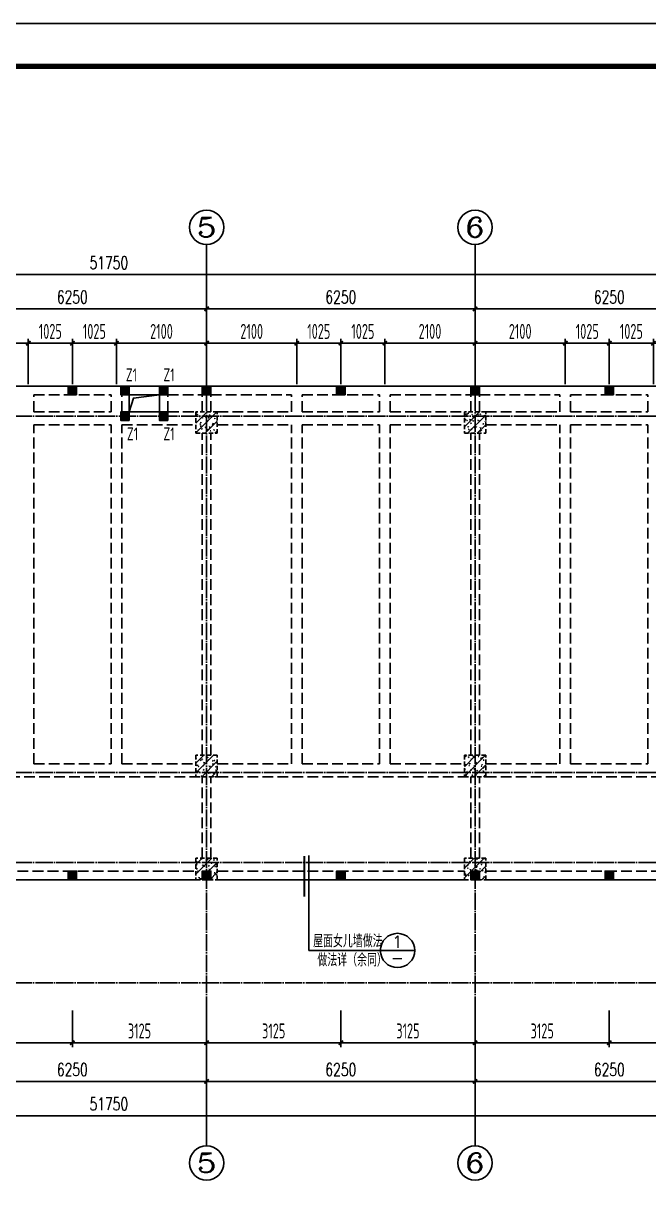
# Model space of a CAD drawing. Extents: x 139600 to 234074, y -135459 to 284050.
# Drawn here: x 173988 to 188538, y 256717 to 284050 of the extents above; entities that cross this region are included whole.
import ezdxf
from ezdxf.enums import TextEntityAlignment as Align

# ---------------------------------------------------------------- set-up
doc = ezdxf.new("R2010")
doc.units = 0
doc.header["$LTSCALE"] = 100
for name, pattern in [('DASHED', [0.75, 0.5, -0.25]), ('DASHEDX2', [1.5, 1, -0.5]), ('DOTE', [2.42, 2, -0.2, 0.02, -0.2]), ('HIDDEN', [7, 5, -2])]:
    doc.linetypes.add(name, pattern=pattern)
doc.layers.get('0').update_dxf_attribs({"linetype": 'CONTINUOUS'})
doc.layers.get('Defpoints').update_dxf_attribs({"linetype": 'CONTINUOUS'})
for name, color, linetype in [('AXIS', 3, 'CONTINUOUS'), ('AXIS_TEXT', 7, 'CONTINUOUS'), ('BEAM', 4, 'DASHED'), ('BEAM_CON', 4, 'CONTINUOUS'), ('B挑板&檐线', 6, 'CONTINUOUS'), ('B板细部尺寸标注', 9, 'CONTINUOUS'), ('COLU', 7, 'CONTINUOUS'), ('DOTE', 8, 'DOTE'), ('D大样&索引', 7, 'CONTINUOUS'), ('D洞口边线', 6, 'CONTINUOUS'), ('GZ', 2, 'CONTINUOUS'), ('图框', 7, 'CONTINUOUS')]:
    doc.layers.add(name, color=color, linetype=linetype)
doc.styles.add('_TCH_AXIS', font='COMPLEX', dxfattribs={"bigfont": 'GBCBIG'})
doc.styles.add('_TCH_DIM', font='tssdeng.shx', dxfattribs={"width": 0.7, "bigfont": '1.shx'})
doc.styles.add('_TCH_DIM_T3', font='simplex_.ttf', dxfattribs={"width": 0.705882, "bigfont": 'GBCBIG'})
doc.styles.add('COMP', font='COMPLEX', dxfattribs={"bigfont": 'hztxt'})
doc.styles.add('COMPLEX', font='COMPLEX')
doc.styles.add('TSSD_Dimension', font='tssdeng.shx', dxfattribs={"width": 0.62, "bigfont": '1.shx'})
doc.styles.add('TSSD_Rein', font='Tssdeng.shx', dxfattribs={"width": 0.7, "bigfont": '1.shx'})
doc.dimstyles.new('_TCH_ARCH&&100', dxfattribs={"dimtxt": 297.5, "dimasz": 100, "dimexe": 250, "dimexo": 300, "dimgap": 126.25, "dimtad": 1, "dimdec": 0, "dimzin": 0, "dimdsep": 46, "dimtxsty": '_TCH_DIM_T3', "dimblk": 'ARCHTICK', "dimcen": 0.09, "dimclrt": 7, "dimazin": 2, "dimtfac": 1, "dimtdec": 0, "dimtix": 1, "dimtmove": 2, "dimatfit": 3, "dimfxl": 1, "dimtolj": 1, "dimtzin": 0, "dimarcsym": 0})
doc.dimstyles.new('TSSD_100_100', dxfattribs={"dimtxt": 350, "dimasz": 100, "dimexe": 100, "dimexo": 250, "dimgap": 100, "dimtad": 1, "dimdec": 0, "dimzin": 0, "dimdsep": 46, "dimtxsty": 'TSSD_Dimension', "dimblk": 'ARCHTICK', "dimblk1": 'ARCHTICK', "dimblk2": 'ARCHTICK', "dimcen": 0, "dimdle": 100, "dimclrt": 7, "dimadec": 0, "dimazin": 0, "dimtfac": 1, "dimtdec": 0, "dimtix": 1, "dimtmove": 2, "dimatfit": 3, "dimfxl": 1, "dimtolj": 1, "dimtzin": 0, "dimarcsym": 0})
doc.dimstyles.new('TSSD_100_100$0', dxfattribs={"dimtxt": 350, "dimasz": 150, "dimexe": 100, "dimexo": 50, "dimgap": 100, "dimtad": 1, "dimdec": 0, "dimzin": 0, "dimdsep": 46, "dimtxsty": 'TSSD_Rein', "dimblk": 'OBLIQUE', "dimcen": 0, "dimdle": 100, "dimclrt": 7, "dimadec": 0, "dimazin": 0, "dimtfac": 1, "dimtdec": 0, "dimtix": 1, "dimtmove": 2, "dimatfit": 3, "dimfxl": 250, "dimtolj": 1, "dimtzin": 0, "dimarcsym": 0})
pattern_1 = [(50, (87225, -100), (143.452037, -12.550427), [15, -165]), (355, (87225, -100), (-27.75027, 150.43843), [12, -132]), (100.4514, (87236.95, -101.05), (115.701876, 137.88791), [12.74804, -140.22842]), (46.1842, (87225, -60), (213.44821, -33.1038), [22.5, -247.5]), (96.6356, (87242.79, -62.76), (186.93254, 194.82357), [19.12206, -210.3426]), (351.1842, (87225, -60), (186.93239, 194.82372), [18, -198]), (21, (87245, -70), (119.38141, -80.52378), [15, -165]), (326, (87245, -70), (48.66307, 145.03001), [12, -132]), (71.4514, (87254.95, -76.71), (168.044526, 64.5061), [12.74804, -140.22842]), (45, (87225, -100), (-113.137085, 113.137085), [])]
pattern_2 = [(50, (87225, 0), (143.452037, -12.550427), [15, -165]), (355, (87225, 0), (-27.75027, 150.43843), [12, -132]), (100.4514, (87236.95, -1.05), (115.701876, 137.88791), [12.74804, -140.22842]), (46.1842, (87225, 40), (213.44821, -33.1038), [22.5, -247.5]), (96.6356, (87242.79, 37.24), (186.93254, 194.82357), [19.12206, -210.3426]), (351.1842, (87225, 40), (186.93239, 194.82372), [18, -198]), (21, (87245, 30), (119.38141, -80.52378), [15, -165]), (326, (87245, 30), (48.66307, 145.03001), [12, -132]), (71.4514, (87254.95, 23.29), (168.044526, 64.5061), [12.74804, -140.22842]), (45, (87225, 0), (-113.137085, 113.137085), [])]

# ---------------------------------------------------------------- blocks, each defined once
blk = doc.blocks.new('_AXISO')
blk.add_circle((0, 0), 0.5)
at = {"layer": 'AXIS_TEXT', "style": 'COMPLEX', "width": 1.041667}
blk.add_attdef('A', text='', height=0.56, dxfattribs=at).set_placement((-0.25, -0.28), (0.25, -0.28), align=Align.FIT)
blk = doc.blocks.new('_ArchTick')
at = {"color": 0, "linetype": 'ByBlock', "const_width": 0.4}
blk.add_lwpolyline([(-0.5, -0.5), (0.5, 0.5)], dxfattribs=at)
blk = doc.blocks.new('*D412')
at = {"layer": 'AXIS', "color": 0, "lineweight": -2}
for p, q in [((172000, 276200), (172000, 277650)), ((178250, 276200), (178250, 277650)), ((172000, 277400), (178250, 277400))]:
    blk.add_line(p, q, dxfattribs=at)
at = {"layer": 'Defpoints', "color": 0}
for p in [(178250, 277400), (172000, 275900), (178250, 275900)]:
    blk.add_point(p, dxfattribs=at)
at = {"layer": 'AXIS', "color": 0, "lineweight": -2, "xscale": 100, "yscale": 100, "zscale": 100, "rotation": 180}
blk.add_blockref('_ArchTick', (172000, 277400), dxfattribs=at)
at = {"layer": 'AXIS', "color": 0, "lineweight": -2, "xscale": 100, "yscale": 100, "zscale": 100}
blk.add_blockref('_ArchTick', (178250, 277400), dxfattribs=at)
at = {"layer": 'AXIS', "color": 7, "insert": (175125, 277675), "char_height": 297.5, "attachment_point": 5, "style": '_TCH_DIM_T3'}
blk.add_mtext('\\A1;6250', dxfattribs=at)
blk = doc.blocks.new('*D413')
at = {"layer": 'AXIS', "color": 0, "lineweight": -2}
for p, q in [((178250, 276200), (178250, 277650)), ((184500, 276200), (184500, 277650)), ((178250, 277400), (184500, 277400))]:
    blk.add_line(p, q, dxfattribs=at)
at = {"layer": 'Defpoints', "color": 0}
for p in [(184500, 277400), (178250, 275900), (184500, 275900)]:
    blk.add_point(p, dxfattribs=at)
at = {"layer": 'AXIS', "color": 0, "lineweight": -2, "xscale": 100, "yscale": 100, "zscale": 100, "rotation": 180}
blk.add_blockref('_ArchTick', (178250, 277400), dxfattribs=at)
at = {"layer": 'AXIS', "color": 0, "lineweight": -2, "xscale": 100, "yscale": 100, "zscale": 100}
blk.add_blockref('_ArchTick', (184500, 277400), dxfattribs=at)
at = {"layer": 'AXIS', "color": 7, "insert": (181375, 277675), "char_height": 297.5, "attachment_point": 5, "style": '_TCH_DIM_T3'}
blk.add_mtext('\\A1;6250', dxfattribs=at)
blk = doc.blocks.new('*D414')
at = {"layer": 'AXIS', "color": 0, "lineweight": -2}
for p, q in [((184500, 276200), (184500, 277650)), ((190750, 276200), (190750, 277650)), ((184500, 277400), (190750, 277400))]:
    blk.add_line(p, q, dxfattribs=at)
at = {"layer": 'Defpoints', "color": 0}
for p in [(190750, 277400), (184500, 275900), (190750, 275900)]:
    blk.add_point(p, dxfattribs=at)
at = {"layer": 'AXIS', "color": 0, "lineweight": -2, "xscale": 100, "yscale": 100, "zscale": 100, "rotation": 180}
blk.add_blockref('_ArchTick', (184500, 277400), dxfattribs=at)
at = {"layer": 'AXIS', "color": 0, "lineweight": -2, "xscale": 100, "yscale": 100, "zscale": 100}
blk.add_blockref('_ArchTick', (190750, 277400), dxfattribs=at)
at = {"layer": 'AXIS', "color": 7, "insert": (187625, 277675), "char_height": 297.5, "attachment_point": 5, "style": '_TCH_DIM_T3'}
blk.add_mtext('\\A1;6250', dxfattribs=at)
blk = doc.blocks.new('*D418')
at = {"layer": 'AXIS', "color": 0, "lineweight": -2}
for p, q in [((172000, 260100), (172000, 259150)), ((178250, 260100), (178250, 259150)), ((172000, 259400), (178250, 259400))]:
    blk.add_line(p, q, dxfattribs=at)
at = {"layer": 'Defpoints', "color": 0}
for p in [(172000, 260400), (178250, 260400), (178250, 259400)]:
    blk.add_point(p, dxfattribs=at)
at = {"layer": 'AXIS', "color": 0, "lineweight": -2, "xscale": 100, "yscale": 100, "zscale": 100, "rotation": 180}
blk.add_blockref('_ArchTick', (172000, 259400), dxfattribs=at)
at = {"layer": 'AXIS', "color": 0, "lineweight": -2, "xscale": 100, "yscale": 100, "zscale": 100}
blk.add_blockref('_ArchTick', (178250, 259400), dxfattribs=at)
at = {"layer": 'AXIS', "color": 7, "insert": (175125, 259675), "char_height": 297.5, "attachment_point": 5, "style": '_TCH_DIM_T3'}
blk.add_mtext('\\A1;6250', dxfattribs=at)
blk = doc.blocks.new('*D419')
at = {"layer": 'AXIS', "color": 0, "lineweight": -2}
for p, q in [((178250, 260100), (178250, 259150)), ((184500, 260100), (184500, 259150)), ((178250, 259400), (184500, 259400))]:
    blk.add_line(p, q, dxfattribs=at)
at = {"layer": 'Defpoints', "color": 0}
for p in [(178250, 260400), (184500, 260400), (184500, 259400)]:
    blk.add_point(p, dxfattribs=at)
at = {"layer": 'AXIS', "color": 0, "lineweight": -2, "xscale": 100, "yscale": 100, "zscale": 100, "rotation": 180}
blk.add_blockref('_ArchTick', (178250, 259400), dxfattribs=at)
at = {"layer": 'AXIS', "color": 0, "lineweight": -2, "xscale": 100, "yscale": 100, "zscale": 100}
blk.add_blockref('_ArchTick', (184500, 259400), dxfattribs=at)
at = {"layer": 'AXIS', "color": 7, "insert": (181375, 259675), "char_height": 297.5, "attachment_point": 5, "style": '_TCH_DIM_T3'}
blk.add_mtext('\\A1;6250', dxfattribs=at)
blk = doc.blocks.new('*D420')
at = {"layer": 'AXIS', "color": 0, "lineweight": -2}
for p, q in [((184500, 260100), (184500, 259150)), ((190750, 260100), (190750, 259150)), ((184500, 259400), (190750, 259400))]:
    blk.add_line(p, q, dxfattribs=at)
at = {"layer": 'Defpoints', "color": 0}
for p in [(184500, 260400), (190750, 260400), (190750, 259400)]:
    blk.add_point(p, dxfattribs=at)
at = {"layer": 'AXIS', "color": 0, "lineweight": -2, "xscale": 100, "yscale": 100, "zscale": 100, "rotation": 180}
blk.add_blockref('_ArchTick', (184500, 259400), dxfattribs=at)
at = {"layer": 'AXIS', "color": 0, "lineweight": -2, "xscale": 100, "yscale": 100, "zscale": 100}
blk.add_blockref('_ArchTick', (190750, 259400), dxfattribs=at)
at = {"layer": 'AXIS', "color": 7, "insert": (187625, 259675), "char_height": 297.5, "attachment_point": 5, "style": '_TCH_DIM_T3'}
blk.add_mtext('\\A1;6250', dxfattribs=at)
blk = doc.blocks.new('*D422')
at = {"layer": 'AXIS', "color": 0, "lineweight": -2}
for p, q in [((150100, 276200), (150100, 278450)), ((201850, 276200), (201850, 278450)), ((150100, 278200), (201850, 278200))]:
    blk.add_line(p, q, dxfattribs=at)
at = {"layer": 'Defpoints', "color": 0}
for p in [(201850, 278200), (150100, 275900), (201850, 275900)]:
    blk.add_point(p, dxfattribs=at)
at = {"layer": 'AXIS', "color": 0, "lineweight": -2, "xscale": 100, "yscale": 100, "zscale": 100, "rotation": 180}
blk.add_blockref('_ArchTick', (150100, 278200), dxfattribs=at)
at = {"layer": 'AXIS', "color": 0, "lineweight": -2, "xscale": 100, "yscale": 100, "zscale": 100}
blk.add_blockref('_ArchTick', (201850, 278200), dxfattribs=at)
at = {"layer": 'AXIS', "color": 7, "insert": (175975, 278475), "char_height": 297.5, "attachment_point": 5, "style": '_TCH_DIM_T3'}
blk.add_mtext('\\A1;51750', dxfattribs=at)
blk = doc.blocks.new('*D427')
at = {"layer": 'AXIS', "color": 0, "lineweight": -2}
for p, q in [((150100, 260100), (150100, 258350)), ((201850, 260100), (201850, 258350)), ((150100, 258600), (201850, 258600))]:
    blk.add_line(p, q, dxfattribs=at)
at = {"layer": 'Defpoints', "color": 0}
for p in [(150100, 260400), (201850, 260400), (201850, 258600)]:
    blk.add_point(p, dxfattribs=at)
at = {"layer": 'AXIS', "color": 0, "lineweight": -2, "xscale": 100, "yscale": 100, "zscale": 100, "rotation": 180}
blk.add_blockref('_ArchTick', (150100, 258600), dxfattribs=at)
at = {"layer": 'AXIS', "color": 0, "lineweight": -2, "xscale": 100, "yscale": 100, "zscale": 100}
blk.add_blockref('_ArchTick', (201850, 258600), dxfattribs=at)
at = {"layer": 'AXIS', "color": 7, "insert": (175975, 258875), "char_height": 297.5, "attachment_point": 5, "style": '_TCH_DIM_T3'}
blk.add_mtext('\\A1;51750', dxfattribs=at)
blk = doc.blocks.new('*D444')
at = {"layer": 'B板细部尺寸标注', "color": 0, "lineweight": -2}
for p, q in [((184500, 275645), (184500, 276700)), ((186600, 275645), (186600, 276700)), ((184400, 276600), (186700, 276600))]:
    blk.add_line(p, q, dxfattribs=at)
at = {"layer": 'Defpoints', "color": 0}
for p in [(186600, 276600), (184500, 275395), (186600, 275395)]:
    blk.add_point(p, dxfattribs=at)
at = {"layer": 'B板细部尺寸标注', "color": 0, "lineweight": -2, "xscale": 100, "yscale": 100, "zscale": 100, "rotation": 180}
blk.add_blockref('_ArchTick', (184500, 276600), dxfattribs=at)
at = {"layer": 'B板细部尺寸标注', "color": 0, "lineweight": -2, "xscale": 100, "yscale": 100, "zscale": 100}
blk.add_blockref('_ArchTick', (186600, 276600), dxfattribs=at)
at = {"layer": 'B板细部尺寸标注', "color": 7, "insert": (185550, 276875), "char_height": 350, "attachment_point": 5, "style": 'TSSD_Dimension'}
blk.add_mtext('\\A1;2100', dxfattribs=at)
blk = doc.blocks.new('*D445')
at = {"layer": 'B板细部尺寸标注', "color": 0, "lineweight": -2}
for p, q in [((187625, 275645), (187625, 276700)), ((188650, 275645), (188650, 276700)), ((187525, 276600), (188750, 276600))]:
    blk.add_line(p, q, dxfattribs=at)
at = {"layer": 'Defpoints', "color": 0}
for p in [(188650, 276600), (187625, 275395), (188650, 275395)]:
    blk.add_point(p, dxfattribs=at)
at = {"layer": 'B板细部尺寸标注', "color": 0, "lineweight": -2, "xscale": 100, "yscale": 100, "zscale": 100, "rotation": 180}
blk.add_blockref('_ArchTick', (187625, 276600), dxfattribs=at)
at = {"layer": 'B板细部尺寸标注', "color": 0, "lineweight": -2, "xscale": 100, "yscale": 100, "zscale": 100}
blk.add_blockref('_ArchTick', (188650, 276600), dxfattribs=at)
at = {"layer": 'B板细部尺寸标注', "color": 7, "insert": (188138, 276875), "char_height": 350, "attachment_point": 5, "style": 'TSSD_Dimension'}
blk.add_mtext('\\A1;1025', dxfattribs=at)
blk = doc.blocks.new('*D446')
at = {"layer": 'B板细部尺寸标注', "color": 0, "lineweight": -2}
for p, q in [((182400, 275645), (182400, 276700)), ((184500, 275645), (184500, 276700)), ((182300, 276600), (184600, 276600))]:
    blk.add_line(p, q, dxfattribs=at)
at = {"layer": 'Defpoints', "color": 0}
for p in [(184500, 276600), (182400, 275395), (184500, 275395)]:
    blk.add_point(p, dxfattribs=at)
at = {"layer": 'B板细部尺寸标注', "color": 0, "lineweight": -2, "xscale": 100, "yscale": 100, "zscale": 100, "rotation": 180}
blk.add_blockref('_ArchTick', (182400, 276600), dxfattribs=at)
at = {"layer": 'B板细部尺寸标注', "color": 0, "lineweight": -2, "xscale": 100, "yscale": 100, "zscale": 100}
blk.add_blockref('_ArchTick', (184500, 276600), dxfattribs=at)
at = {"layer": 'B板细部尺寸标注', "color": 7, "insert": (183450, 276875), "char_height": 350, "attachment_point": 5, "style": 'TSSD_Dimension'}
blk.add_mtext('\\A1;2100', dxfattribs=at)
blk = doc.blocks.new('*D447')
at = {"layer": 'B板细部尺寸标注', "color": 0, "lineweight": -2}
for p, q in [((178250, 275645), (178250, 276700)), ((180350, 275645), (180350, 276700)), ((178150, 276600), (180450, 276600))]:
    blk.add_line(p, q, dxfattribs=at)
at = {"layer": 'Defpoints', "color": 0}
for p in [(180350, 276600), (178250, 275395), (180350, 275395)]:
    blk.add_point(p, dxfattribs=at)
at = {"layer": 'B板细部尺寸标注', "color": 0, "lineweight": -2, "xscale": 100, "yscale": 100, "zscale": 100, "rotation": 180}
blk.add_blockref('_ArchTick', (178250, 276600), dxfattribs=at)
at = {"layer": 'B板细部尺寸标注', "color": 0, "lineweight": -2, "xscale": 100, "yscale": 100, "zscale": 100}
blk.add_blockref('_ArchTick', (180350, 276600), dxfattribs=at)
at = {"layer": 'B板细部尺寸标注', "color": 7, "insert": (179300, 276875), "char_height": 350, "attachment_point": 5, "style": 'TSSD_Dimension'}
blk.add_mtext('\\A1;2100', dxfattribs=at)
blk = doc.blocks.new('*D448')
at = {"layer": 'B板细部尺寸标注', "color": 0, "lineweight": -2}
for p, q in [((181375, 275645), (181375, 276700)), ((182400, 275645), (182400, 276700)), ((181275, 276600), (182500, 276600))]:
    blk.add_line(p, q, dxfattribs=at)
at = {"layer": 'Defpoints', "color": 0}
for p in [(182400, 276600), (181375, 275395), (182400, 275395)]:
    blk.add_point(p, dxfattribs=at)
at = {"layer": 'B板细部尺寸标注', "color": 0, "lineweight": -2, "xscale": 100, "yscale": 100, "zscale": 100, "rotation": 180}
blk.add_blockref('_ArchTick', (181375, 276600), dxfattribs=at)
at = {"layer": 'B板细部尺寸标注', "color": 0, "lineweight": -2, "xscale": 100, "yscale": 100, "zscale": 100}
blk.add_blockref('_ArchTick', (182400, 276600), dxfattribs=at)
at = {"layer": 'B板细部尺寸标注', "color": 7, "insert": (181888, 276875), "char_height": 350, "attachment_point": 5, "style": 'TSSD_Dimension'}
blk.add_mtext('\\A1;1025', dxfattribs=at)
blk = doc.blocks.new('*D449')
at = {"layer": 'B板细部尺寸标注', "color": 0, "lineweight": -2}
for p, q in [((176150, 275645), (176150, 276700)), ((178250, 275645), (178250, 276700)), ((176050, 276600), (178350, 276600))]:
    blk.add_line(p, q, dxfattribs=at)
at = {"layer": 'Defpoints', "color": 0}
for p in [(178250, 276600), (176150, 275395), (178250, 275395)]:
    blk.add_point(p, dxfattribs=at)
at = {"layer": 'B板细部尺寸标注', "color": 0, "lineweight": -2, "xscale": 100, "yscale": 100, "zscale": 100, "rotation": 180}
blk.add_blockref('_ArchTick', (176150, 276600), dxfattribs=at)
at = {"layer": 'B板细部尺寸标注', "color": 0, "lineweight": -2, "xscale": 100, "yscale": 100, "zscale": 100}
blk.add_blockref('_ArchTick', (178250, 276600), dxfattribs=at)
at = {"layer": 'B板细部尺寸标注', "color": 7, "insert": (177200, 276875), "char_height": 350, "attachment_point": 5, "style": 'TSSD_Dimension'}
blk.add_mtext('\\A1;2100', dxfattribs=at)
blk = doc.blocks.new('*D450')
at = {"layer": 'B板细部尺寸标注', "color": 0, "lineweight": -2}
for p, q in [((172000, 275645), (172000, 276700)), ((174100, 275645), (174100, 276700)), ((171900, 276600), (174200, 276600))]:
    blk.add_line(p, q, dxfattribs=at)
at = {"layer": 'Defpoints', "color": 0}
for p in [(174100, 276600), (172000, 275395), (174100, 275395)]:
    blk.add_point(p, dxfattribs=at)
at = {"layer": 'B板细部尺寸标注', "color": 0, "lineweight": -2, "xscale": 100, "yscale": 100, "zscale": 100, "rotation": 180}
blk.add_blockref('_ArchTick', (172000, 276600), dxfattribs=at)
at = {"layer": 'B板细部尺寸标注', "color": 0, "lineweight": -2, "xscale": 100, "yscale": 100, "zscale": 100}
blk.add_blockref('_ArchTick', (174100, 276600), dxfattribs=at)
at = {"layer": 'B板细部尺寸标注', "color": 7, "insert": (173050, 276875), "char_height": 350, "attachment_point": 5, "style": 'TSSD_Dimension'}
blk.add_mtext('\\A1;2100', dxfattribs=at)
blk = doc.blocks.new('*D451')
at = {"layer": 'B板细部尺寸标注', "color": 0, "lineweight": -2}
for p, q in [((174100, 275645), (174100, 276700)), ((175125, 275645), (175125, 276700)), ((174000, 276600), (175225, 276600))]:
    blk.add_line(p, q, dxfattribs=at)
at = {"layer": 'Defpoints', "color": 0}
for p in [(175125, 276600), (174100, 275395), (175125, 275395)]:
    blk.add_point(p, dxfattribs=at)
at = {"layer": 'B板细部尺寸标注', "color": 0, "lineweight": -2, "xscale": 100, "yscale": 100, "zscale": 100, "rotation": 180}
blk.add_blockref('_ArchTick', (174100, 276600), dxfattribs=at)
at = {"layer": 'B板细部尺寸标注', "color": 0, "lineweight": -2, "xscale": 100, "yscale": 100, "zscale": 100}
blk.add_blockref('_ArchTick', (175125, 276600), dxfattribs=at)
at = {"layer": 'B板细部尺寸标注', "color": 7, "insert": (174612, 276875), "char_height": 350, "attachment_point": 5, "style": 'TSSD_Dimension'}
blk.add_mtext('\\A1;1025', dxfattribs=at)
blk = doc.blocks.new('A$C000F6301')
at = {"layer": 'D大样&索引', "color": 6}
blk.add_line((0, 0), (800, 0), dxfattribs=at)
blk.add_circle((400, 0), 400, dxfattribs=at)
blk = doc.blocks.new('A2+1_2')
at = {"layer": '图框'}
blk.add_lwpolyline([(0, 0), (89100, 0), (89100, 42000), (0, 42000)], close=True, dxfattribs=at)
at = {"layer": '图框', "const_width": 120}
blk.add_lwpolyline([(2500, 1000), (88100, 1000), (88100, 41000), (2500, 41000)], close=True, dxfattribs=at)
blk = doc.blocks.new('GZ')
at = {"layer": 'GZ'}
blk.add_hatch(color=252, dxfattribs=at).paths.add_polyline_path([(200, 0), (0, 0), (0, 200), (200, 200)])
at = {"layer": 'GZ', "color": 2}
blk.add_lwpolyline([(200, 0), (0, 0), (0, 200), (200, 200)], close=True, dxfattribs=at)
blk = doc.blocks.new('A$C4B1B14C1')
at = {"layer": 'GZ'}
for p in [(24925, 500), (28050, 500), (31175, 500), (34300, 500), (37425, 500), (24925, -10800), (28050, -10800), (31175, -10800), (34300, -10800), (37425, -10800)]:
    blk.add_blockref('GZ', p, dxfattribs=at)
blk = doc.blocks.new('*D1835')
at = {"layer": 'B板细部尺寸标注', "color": 0, "lineweight": -2}
for p, q in [((172000, 261050), (172000, 260200)), ((175125, 261050), (175125, 260200)), ((171900, 260300), (175225, 260300))]:
    blk.add_line(p, q, dxfattribs=at)
at = {"layer": 'Defpoints', "color": 0}
for p in [(172000, 261300), (175125, 261300), (175125, 260300)]:
    blk.add_point(p, dxfattribs=at)
at = {"layer": 'B板细部尺寸标注', "color": 0, "lineweight": -2, "xscale": 100, "yscale": 100, "zscale": 100, "rotation": 180}
blk.add_blockref('_ArchTick', (172000, 260300), dxfattribs=at)
at = {"layer": 'B板细部尺寸标注', "color": 0, "lineweight": -2, "xscale": 100, "yscale": 100, "zscale": 100}
blk.add_blockref('_ArchTick', (175125, 260300), dxfattribs=at)
at = {"layer": 'B板细部尺寸标注', "color": 7, "insert": (173562.5, 260575), "char_height": 350, "attachment_point": 5, "style": 'TSSD_Dimension'}
blk.add_mtext('\\A1;3125', dxfattribs=at)
blk = doc.blocks.new('*D1836')
at = {"layer": 'B板细部尺寸标注', "color": 0, "lineweight": -2}
for p, q in [((175125, 261050), (175125, 260200)), ((178250, 261050), (178250, 260200)), ((175025, 260300), (178350, 260300))]:
    blk.add_line(p, q, dxfattribs=at)
at = {"layer": 'Defpoints', "color": 0}
for p in [(175125, 261300), (178250, 261300), (178250, 260300)]:
    blk.add_point(p, dxfattribs=at)
at = {"layer": 'B板细部尺寸标注', "color": 0, "lineweight": -2, "xscale": 100, "yscale": 100, "zscale": 100, "rotation": 180}
blk.add_blockref('_ArchTick', (175125, 260300), dxfattribs=at)
at = {"layer": 'B板细部尺寸标注', "color": 0, "lineweight": -2, "xscale": 100, "yscale": 100, "zscale": 100}
blk.add_blockref('_ArchTick', (178250, 260300), dxfattribs=at)
at = {"layer": 'B板细部尺寸标注', "color": 7, "insert": (176687.5, 260575), "char_height": 350, "attachment_point": 5, "style": 'TSSD_Dimension'}
blk.add_mtext('\\A1;3125', dxfattribs=at)
blk = doc.blocks.new('*D1837')
at = {"layer": 'B板细部尺寸标注', "color": 0, "lineweight": -2}
for p, q in [((178250, 261050), (178250, 260200)), ((181375, 261050), (181375, 260200)), ((178150, 260300), (181475, 260300))]:
    blk.add_line(p, q, dxfattribs=at)
at = {"layer": 'Defpoints', "color": 0}
for p in [(178250, 261300), (181375, 261300), (181375, 260300)]:
    blk.add_point(p, dxfattribs=at)
at = {"layer": 'B板细部尺寸标注', "color": 0, "lineweight": -2, "xscale": 100, "yscale": 100, "zscale": 100, "rotation": 180}
blk.add_blockref('_ArchTick', (178250, 260300), dxfattribs=at)
at = {"layer": 'B板细部尺寸标注', "color": 0, "lineweight": -2, "xscale": 100, "yscale": 100, "zscale": 100}
blk.add_blockref('_ArchTick', (181375, 260300), dxfattribs=at)
at = {"layer": 'B板细部尺寸标注', "color": 7, "insert": (179812.5, 260575), "char_height": 350, "attachment_point": 5, "style": 'TSSD_Dimension'}
blk.add_mtext('\\A1;3125', dxfattribs=at)
blk = doc.blocks.new('*D1838')
at = {"layer": 'B板细部尺寸标注', "color": 0, "lineweight": -2}
for p, q in [((181375, 261050), (181375, 260200)), ((184500, 261050), (184500, 260200)), ((181275, 260300), (184600, 260300))]:
    blk.add_line(p, q, dxfattribs=at)
at = {"layer": 'Defpoints', "color": 0}
for p in [(181375, 261300), (184500, 261300), (184500, 260300)]:
    blk.add_point(p, dxfattribs=at)
at = {"layer": 'B板细部尺寸标注', "color": 0, "lineweight": -2, "xscale": 100, "yscale": 100, "zscale": 100, "rotation": 180}
blk.add_blockref('_ArchTick', (181375, 260300), dxfattribs=at)
at = {"layer": 'B板细部尺寸标注', "color": 0, "lineweight": -2, "xscale": 100, "yscale": 100, "zscale": 100}
blk.add_blockref('_ArchTick', (184500, 260300), dxfattribs=at)
at = {"layer": 'B板细部尺寸标注', "color": 7, "insert": (182937.5, 260575), "char_height": 350, "attachment_point": 5, "style": 'TSSD_Dimension'}
blk.add_mtext('\\A1;3125', dxfattribs=at)
blk = doc.blocks.new('*D1839')
at = {"layer": 'B板细部尺寸标注', "color": 0, "lineweight": -2}
for p, q in [((184500, 261050), (184500, 260200)), ((187625, 261050), (187625, 260200)), ((184400, 260300), (187725, 260300))]:
    blk.add_line(p, q, dxfattribs=at)
at = {"layer": 'Defpoints', "color": 0}
for p in [(184500, 261300), (187625, 261300), (187625, 260300)]:
    blk.add_point(p, dxfattribs=at)
at = {"layer": 'B板细部尺寸标注', "color": 0, "lineweight": -2, "xscale": 100, "yscale": 100, "zscale": 100, "rotation": 180}
blk.add_blockref('_ArchTick', (184500, 260300), dxfattribs=at)
at = {"layer": 'B板细部尺寸标注', "color": 0, "lineweight": -2, "xscale": 100, "yscale": 100, "zscale": 100}
blk.add_blockref('_ArchTick', (187625, 260300), dxfattribs=at)
at = {"layer": 'B板细部尺寸标注', "color": 7, "insert": (186062.5, 260575), "char_height": 350, "attachment_point": 5, "style": 'TSSD_Dimension'}
blk.add_mtext('\\A1;3125', dxfattribs=at)
blk = doc.blocks.new('*D1840')
at = {"layer": 'B板细部尺寸标注', "color": 0, "lineweight": -2}
for p, q in [((187625, 261050), (187625, 260200)), ((190750, 261050), (190750, 260200)), ((187525, 260300), (190850, 260300))]:
    blk.add_line(p, q, dxfattribs=at)
at = {"layer": 'Defpoints', "color": 0}
for p in [(187625, 261300), (190750, 261300), (190750, 260300)]:
    blk.add_point(p, dxfattribs=at)
at = {"layer": 'B板细部尺寸标注', "color": 0, "lineweight": -2, "xscale": 100, "yscale": 100, "zscale": 100, "rotation": 180}
blk.add_blockref('_ArchTick', (187625, 260300), dxfattribs=at)
at = {"layer": 'B板细部尺寸标注', "color": 0, "lineweight": -2, "xscale": 100, "yscale": 100, "zscale": 100}
blk.add_blockref('_ArchTick', (190750, 260300), dxfattribs=at)
at = {"layer": 'B板细部尺寸标注', "color": 7, "insert": (189187.5, 260575), "char_height": 350, "attachment_point": 5, "style": 'TSSD_Dimension'}
blk.add_mtext('\\A1;3125', dxfattribs=at)
blk = doc.blocks.new('*D1844')
at = {"layer": 'B板细部尺寸标注', "color": 0, "lineweight": -2}
for p, q in [((175125, 275645), (175125, 276700)), ((176150, 275645), (176150, 276700)), ((175025, 276600), (176250, 276600))]:
    blk.add_line(p, q, dxfattribs=at)
at = {"layer": 'Defpoints', "color": 0}
for p in [(176150, 276600), (175125, 275395), (176150, 275395)]:
    blk.add_point(p, dxfattribs=at)
at = {"layer": 'B板细部尺寸标注', "color": 0, "lineweight": -2, "xscale": 100, "yscale": 100, "zscale": 100, "rotation": 180}
blk.add_blockref('_ArchTick', (175125, 276600), dxfattribs=at)
at = {"layer": 'B板细部尺寸标注', "color": 0, "lineweight": -2, "xscale": 100, "yscale": 100, "zscale": 100}
blk.add_blockref('_ArchTick', (176150, 276600), dxfattribs=at)
at = {"layer": 'B板细部尺寸标注', "color": 7, "insert": (175638, 276875), "char_height": 350, "attachment_point": 5, "style": 'TSSD_Dimension'}
blk.add_mtext('\\A1;1025', dxfattribs=at)
blk = doc.blocks.new('*D1845')
at = {"layer": 'B板细部尺寸标注', "color": 0, "lineweight": -2}
for p, q in [((180350, 275645), (180350, 276700)), ((181375, 275645), (181375, 276700)), ((180250, 276600), (181475, 276600))]:
    blk.add_line(p, q, dxfattribs=at)
at = {"layer": 'Defpoints', "color": 0}
for p in [(181375, 276600), (180350, 275395), (181375, 275395)]:
    blk.add_point(p, dxfattribs=at)
at = {"layer": 'B板细部尺寸标注', "color": 0, "lineweight": -2, "xscale": 100, "yscale": 100, "zscale": 100, "rotation": 180}
blk.add_blockref('_ArchTick', (180350, 276600), dxfattribs=at)
at = {"layer": 'B板细部尺寸标注', "color": 0, "lineweight": -2, "xscale": 100, "yscale": 100, "zscale": 100}
blk.add_blockref('_ArchTick', (181375, 276600), dxfattribs=at)
at = {"layer": 'B板细部尺寸标注', "color": 7, "insert": (180862, 276875), "char_height": 350, "attachment_point": 5, "style": 'TSSD_Dimension'}
blk.add_mtext('\\A1;1025', dxfattribs=at)
blk = doc.blocks.new('*D1846')
at = {"layer": 'B板细部尺寸标注', "color": 0, "lineweight": -2}
for p, q in [((186600, 275645), (186600, 276700)), ((187625, 275645), (187625, 276700)), ((186500, 276600), (187725, 276600))]:
    blk.add_line(p, q, dxfattribs=at)
at = {"layer": 'Defpoints', "color": 0}
for p in [(187625, 276600), (186600, 275395), (187625, 275395)]:
    blk.add_point(p, dxfattribs=at)
at = {"layer": 'B板细部尺寸标注', "color": 0, "lineweight": -2, "xscale": 100, "yscale": 100, "zscale": 100, "rotation": 180}
blk.add_blockref('_ArchTick', (186600, 276600), dxfattribs=at)
at = {"layer": 'B板细部尺寸标注', "color": 0, "lineweight": -2, "xscale": 100, "yscale": 100, "zscale": 100}
blk.add_blockref('_ArchTick', (187625, 276600), dxfattribs=at)
at = {"layer": 'B板细部尺寸标注', "color": 7, "insert": (187112, 276875), "char_height": 350, "attachment_point": 5, "style": 'TSSD_Dimension'}
blk.add_mtext('\\A1;1025', dxfattribs=at)

msp = doc.modelspace()

# ---------------------------------------------------------------- hatches: boundary and pattern name
at = {"layer": 'COLU'}
h = msp.add_hatch(dxfattribs=at)
h.set_pattern_fill('ARMOREDW', color=251, scale=20, style=0)
h.set_pattern_definition(pattern_2)
h.paths.add_polyline_path([(178500, 274500), (178500, 275000), (178000, 275000), (178000, 274500)])
h = msp.add_hatch(dxfattribs=at)
h.set_pattern_fill('ARMOREDW', color=251, scale=20, style=0)
h.set_pattern_definition(pattern_2)
h.paths.add_polyline_path([(184750, 274500), (184750, 275000), (184250, 275000), (184250, 274500)])
h = msp.add_hatch(dxfattribs=at)
h.set_pattern_fill('ARMOREDW', color=251, scale=20, style=0)
h.set_pattern_definition(pattern_2)
h.paths.add_polyline_path([(178500, 266500), (178500, 267000), (178000, 267000), (178000, 266500)])
h = msp.add_hatch(dxfattribs=at)
h.set_pattern_fill('ARMOREDW', color=251, scale=20, style=0)
h.set_pattern_definition(pattern_2)
h.paths.add_polyline_path([(184750, 266500), (184750, 267000), (184250, 267000), (184250, 266500)])
h = msp.add_hatch(dxfattribs=at)
h.set_pattern_fill('ARMOREDW', color=251, scale=20, style=0)
h.set_pattern_definition(pattern_1)
h.paths.add_polyline_path([(178500, 264100), (178500, 264600), (178000, 264600), (178000, 264100)])
h = msp.add_hatch(dxfattribs=at)
h.set_pattern_fill('ARMOREDW', color=251, scale=20, style=0)
h.set_pattern_definition(pattern_1)
h.paths.add_polyline_path([(184750, 264100), (184750, 264600), (184250, 264600), (184250, 264100)])
at = {"layer": 'GZ'}
for points in [[(176450, 275400), (176250, 275400), (176250, 275600), (176450, 275600)], [(177350, 275400), (177150, 275400), (177150, 275600), (177350, 275600)], [(176450, 274800), (176250, 274800), (176250, 275000), (176450, 275000)], [(177350, 274800), (177150, 274800), (177150, 275000), (177350, 275000)]]:
    msp.add_hatch(color=252, dxfattribs=at).paths.add_polyline_path(points)

# ---------------------------------------------------------------- linework, layer by layer
at = {"layer": 'AXIS'}
for p, q in [((178250, 275900), (178250, 278900)), ((184500, 275900), (184500, 278900)), ((178250, 260400), (178250, 257900)), ((184500, 260400), (184500, 257900))]:
    msp.add_line(p, q, dxfattribs=at)
at = {"layer": 'BEAM', "linetype": 'HIDDEN', "ltscale": 0.5}
for p, q in [((174225, 275400), (176025, 275400)), ((174225, 275000), (174225, 275400)), ((176025, 275000), (176025, 275400)), ((176250, 275400), (176425, 275400)), ((176275, 275400), (177150, 275400)), ((176275, 275000), (176275, 275400)), ((177345.3, 275400), (178150, 275400)), ((177350, 275000), (177350, 275400)), ((178150, 275000), (178150, 275400)), ((178350, 275400), (180225, 275400)), ((178350, 275000), (178350, 275400)), ((180225, 275000), (180225, 275400)), ((180475, 275400), (182275, 275400)), ((180475, 275000), (180475, 275400)), ((182275, 275000), (182275, 275400)), ((182525, 275400), (184400, 275400)), ((182525, 275000), (182525, 275400)), ((184400, 275000), (184400, 275400)), ((184600, 275400), (186475, 275400)), ((184600, 275000), (184600, 275400)), ((186475, 275000), (186475, 275400)), ((186725, 275400), (188525, 275400)), ((186725, 275000), (186725, 275400)), ((188525, 275000), (188525, 275400)), ((174225, 275000), (176025, 275000)), ((176250, 275000), (176425, 275000)), ((176275, 275000), (177150, 275000)), ((177350, 275000), (178000, 275000)), ((178500, 275000), (180225, 275000)), ((180475, 275000), (182275, 275000)), ((182525, 275000), (184250, 275000)), ((184750, 275000), (186475, 275000)), ((186725, 275000), (188525, 275000)), ((174225, 266800), (174225, 274700)), ((174225, 274700), (176025, 274700)), ((176025, 266800), (176025, 274700)), ((176275, 266800), (176275, 274700)), ((176275, 274700), (178000, 274700)), ((178500, 274700), (180225, 274700)), ((180225, 266800), (180225, 274700)), ((180475, 266800), (180475, 274700)), ((180475, 274700), (182275, 274700)), ((182275, 266800), (182275, 274700)), ((182525, 266800), (182525, 274700)), ((182525, 274700), (184250, 274700)), ((184750, 274700), (186475, 274700)), ((186475, 266800), (186475, 274700)), ((186725, 266800), (186725, 274700)), ((186725, 274700), (188525, 274700)), ((188525, 266800), (188525, 274700)), ((178150, 267000), (178150, 274500)), ((178350, 267000), (178350, 274500)), ((184400, 267000), (184400, 274500)), ((184600, 267000), (184600, 274500)), ((174225, 266800), (176025, 266800)), ((176275, 266800), (178000, 266800)), ((178500, 266800), (180225, 266800)), ((180475, 266800), (182275, 266800)), ((182525, 266800), (184250, 266800)), ((184750, 266800), (186475, 266800)), ((186725, 266800), (188525, 266800)), ((172250, 266500), (178000, 266500)), ((178150, 264600), (178150, 266500)), ((178350, 264600), (178350, 266500)), ((178500, 266500), (184250, 266500)), ((184400, 264600), (184400, 266500)), ((184600, 264600), (184600, 266500)), ((184750, 266500), (190650, 266500)), ((172100, 264300), (178000, 264300)), ((178500, 264300), (184250, 264300)), ((184750, 264300), (190650, 264300))]:
    msp.add_line(p, q, dxfattribs=at)
at = {"layer": 'BEAM_CON'}
for p, q in [((150000, 275600), (201950, 275600)), ((176450, 275400), (177150, 275400)), ((177150, 275000), (177150, 275400)), ((176450, 275000), (177150, 275000)), ((172100, 264100), (178000, 264100)), ((178500, 264100), (184250, 264100)), ((184750, 264100), (190650, 264100))]:
    msp.add_line(p, q, dxfattribs=at)
at = {"layer": 'B挑板&檐线'}
msp.add_line((176450, 275000), (176450, 275400), dxfattribs=at)
at = {"layer": 'COLU', "linetype": 'DASHEDX2'}
for points in [[(178500, 274500), (178500, 275000), (178000, 275000), (178000, 274500)], [(184750, 274500), (184750, 275000), (184250, 275000), (184250, 274500)], [(178500, 266500), (178500, 267000), (178000, 267000), (178000, 266500)], [(184750, 266500), (184750, 267000), (184250, 267000), (184250, 266500)], [(178500, 264100), (178500, 264600), (178000, 264600), (178000, 264100)], [(184750, 264100), (184750, 264600), (184250, 264600), (184250, 264100)]]:
    msp.add_lwpolyline(points, close=True, dxfattribs=at)
at = {"layer": 'DOTE', "ltscale": 2}
for p, q in [((178250, 275900), (178250, 260500)), ((184500, 275900), (184500, 260500)), ((149100, 274900), (203300, 274900)), ((149100, 266600), (203300, 266600)), ((149100, 264500), (203300, 264500)), ((149100, 261700), (203300, 261700))]:
    msp.add_line(p, q, dxfattribs=at)
at = {"layer": 'D大样&索引', "color": 6}
for p in [(180627.2, 264659.8), (182294.5, 262450)]:
    msp.add_line(p, (180627.2, 262450), dxfattribs=at)
at = {"layer": 'D大样&索引', "color": 6, "const_width": 50}
msp.add_lwpolyline([(180523.3, 263704.3), (180523.3, 264649.5)], dxfattribs=at)
at = {"layer": 'D洞口边线'}
msp.add_lwpolyline([(176450, 275000), (176545.8, 275320.8), (177150, 275400)], dxfattribs=at)
at = {"layer": 'GZ', "color": 2}
for points in [[(176450, 275400), (176250, 275400), (176250, 275600), (176450, 275600)], [(177350, 275400), (177150, 275400), (177150, 275600), (177350, 275600)], [(176450, 274800), (176250, 274800), (176250, 275000), (176450, 275000)], [(177350, 274800), (177150, 274800), (177150, 275000), (177350, 275000)]]:
    msp.add_lwpolyline(points, close=True, dxfattribs=at)

# ---------------------------------------------------------------- block references
msp.add_blockref('A2+1_2', (139600, 242050))
at = {"layer": 'AXIS'}
ref = msp.add_blockref('_AXISO', (178250, 279300), dxfattribs=dict(at, xscale=800, yscale=800, zscale=800))
ref.add_attrib('A', '5', dxfattribs={"layer": 'AXIS_TEXT', "height": 452.5, "style": '_TCH_AXIS', "width": 1.5}).set_placement((178023.7, 279073.7), (178476.3, 279073.7), align=Align.FIT)
ref = msp.add_blockref('_AXISO', (184500, 279300), dxfattribs=dict(at, xscale=800, yscale=800, zscale=800))
ref.add_attrib('A', '6', dxfattribs={"layer": 'AXIS_TEXT', "height": 452.5, "style": '_TCH_AXIS', "width": 1.5}).set_placement((184273.7, 279073.7), (184726.3, 279073.7), align=Align.FIT)
ref = msp.add_blockref('_AXISO', (178250, 257500), dxfattribs=dict(at, xscale=800, yscale=800, zscale=800))
ref.add_attrib('A', '5', dxfattribs={"layer": 'AXIS_TEXT', "height": 452.5, "style": '_TCH_AXIS', "width": 1.5}).set_placement((178023.7, 257273.7), (178476.3, 257273.7), align=Align.FIT)
ref = msp.add_blockref('_AXISO', (184500, 257500), dxfattribs=dict(at, xscale=800, yscale=800, zscale=800))
ref.add_attrib('A', '6', dxfattribs={"layer": 'AXIS_TEXT', "height": 452.5, "style": '_TCH_AXIS', "width": 1.5}).set_placement((184273.7, 257273.7), (184726.3, 257273.7), align=Align.FIT)
at = {"layer": 'D大样&索引'}
msp.add_blockref('A$C000F6301', (182294.5, 262450), dxfattribs=at)
at = {"layer": 'GZ'}
msp.add_blockref('A$C4B1B14C1', (150100, 274900), dxfattribs=at)

# ---------------------------------------------------------------- texts
at = {"layer": 'D大样&索引', "color": 6, "style": 'TSSD_Rein', "width": 0.7}
for s, p in [('屋面女儿墙做法', (180729.8, 262520.7)), ('做法详（余同）', (180828.5, 262078.8))]:
    msp.add_text(s, height=300, rotation=360, dxfattribs=at).set_placement(p)
at = {"layer": 'D大样&索引', "color": 6, "style": 'COMP'}
for s, p in [('1', (182687.1, 262513.7)), ('-', (182689.3, 262145.4))]:
    msp.add_text(s, height=275, rotation=360, dxfattribs=at).set_placement(p, align=Align.CENTER)
at = {"layer": 'GZ', "color": 2, "style": '_TCH_DIM', "width": 0.705882}
for p in [(176369.9, 275712.1), (177244.9, 275712.1), (176394.9, 274337.1), (177244.9, 274337.1)]:
    msp.add_text('Z1', height=300, dxfattribs=at).set_placement(p)

# ---------------------------------------------------------------- dimensions: what is measured, and where the dimension line sits
at = {"layer": 'AXIS'}
for p1, p2, distance, picture, middle in [((150100, 275900), (201850, 275900), 2300, '*D422', (175975, 278475)), ((172000, 275900), (178250, 275900), 1500, '*D412', (175125, 277675)), ((178250, 275900), (184500, 275900), 1500, '*D413', (181375, 277675)), ((184500, 275900), (190750, 275900), 1500, '*D414', (187625, 277675)), ((150100, 260400), (201850, 260400), -1800, '*D427', (175975, 258875)), ((172000, 260400), (178250, 260400), -1000, '*D418', (175125, 259675)), ((178250, 260400), (184500, 260400), -1000, '*D419', (181375, 259675)), ((184500, 260400), (190750, 260400), -1000, '*D420', (187625, 259675))]:
    dim = msp.add_aligned_dim(p1=p1, p2=p2, distance=distance, dimstyle='_TCH_ARCH&&100', dxfattribs=at)
    dim.commit()
    dim.dimension.update_dxf_attribs({"geometry": picture, "text_midpoint": middle})
at = {"layer": 'B板细部尺寸标注'}
for base, p1, p2, picture, middle in [((174100, 276600), (172000, 275394.9), (174100, 275394.9), '*D450', (173050, 276875)), ((175125, 276600), (174100, 275394.9), (175125, 275394.9), '*D451', (174612.5, 276875)), ((176150, 276600), (175125, 275394.9), (176150, 275394.9), '*D1844', (175637.5, 276875)), ((178250, 276600), (176150, 275394.9), (178250, 275394.9), '*D449', (177200, 276875)), ((180350, 276600), (178250, 275394.9), (180350, 275394.9), '*D447', (179300, 276875)), ((181375, 276600), (180350, 275394.9), (181375, 275394.9), '*D1845', (180862.5, 276875)), ((182400, 276600), (181375, 275394.9), (182400, 275394.9), '*D448', (181887.5, 276875)), ((184500, 276600), (182400, 275394.9), (184500, 275394.9), '*D446', (183450, 276875)), ((186600, 276600), (184500, 275394.9), (186600, 275394.9), '*D444', (185550, 276875)), ((187625, 276600), (186600, 275394.9), (187625, 275394.9), '*D1846', (187112.5, 276875)), ((188650, 276600), (187625, 275394.9), (188650, 275394.9), '*D445', (188137.5, 276875))]:
    dim = msp.add_linear_dim(base=base, p1=p1, p2=p2, dimstyle='TSSD_100_100', dxfattribs=at)
    dim.commit()
    dim.dimension.update_dxf_attribs({"geometry": picture, "text_midpoint": middle})
for p1, p2, picture, middle in [((172000, 261300), (175125, 261300), '*D1835', (173562.5, 260575)), ((175125, 261300), (178250, 261300), '*D1836', (176687.5, 260575)), ((178250, 261300), (181375, 261300), '*D1837', (179812.5, 260575)), ((181375, 261300), (184500, 261300), '*D1838', (182937.5, 260575)), ((184500, 261300), (187625, 261300), '*D1839', (186062.5, 260575)), ((187625, 261300), (190750, 261300), '*D1840', (189187.5, 260575))]:
    dim = msp.add_aligned_dim(p1=p1, p2=p2, distance=-1000, dimstyle='TSSD_100_100$0', override={"dimasz": 100, "dimexo": 250, "dimtxsty": 'TSSD_Dimension', "dimblk": 'ArchTick', "dimblk1": 'ArchTick', "dimblk2": 'ArchTick'}, dxfattribs=at)
    dim.commit()
    dim.dimension.update_dxf_attribs({"geometry": picture, "text_midpoint": middle})

doc.saveas('drawing.dxf')
